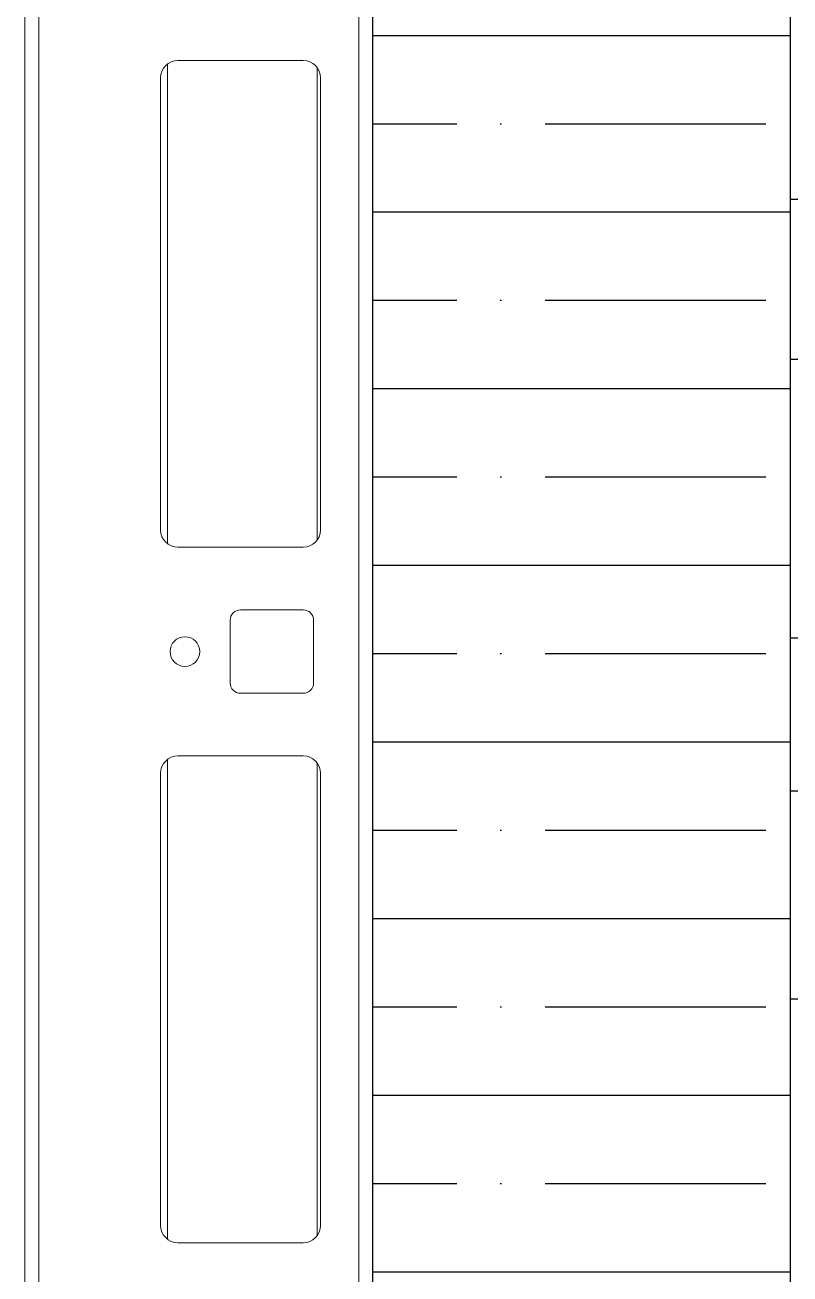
# Model space of a CAD drawing. Header units: millimetres. Extents: x -174 to 283928, y 1291 to 21053.
# Drawn here: x 9211.9 to 9321.9, y 20429.7 to 20609.3 of the extents above; entities that cross this region are included whole.
import ezdxf

# ---------------------------------------------------------------- set-up
doc = ezdxf.new("R2010")
doc.units = ezdxf.units.MM

# ---------------------------------------------------------------- blocks, each defined once
blk = doc.blocks.new('*U215')
at = {"ltscale": 2}
blk.add_lwpolyline([(0, 20), (0, -20), (840, -20), (840, 20), (0, 20)], dxfattribs=at)
blk = doc.blocks.new('*U198')
at = {"color": 0, "linetype": 'Continuous', "lineweight": 0}
for p, q in [((0, 2198.4), (0, 50)), ((2, 2150), (2, 50)), ((48, 2150), (48, 50)), ((50, 2150), (50, 1.6)), ((20.5, 1834.5), (20.5, 1765.5)), ((40, 1835), (22, 1835)), ((42, 1834), (42, 1766)), ((19.5, 1832.5), (19.5, 1767.5)), ((42.5, 1767.5), (42.5, 1832.5)), ((22, 1765), (40, 1765)), ((40, 1756), (31, 1756)), ((29.5, 1754.5), (29.5, 1745.5)), ((41.5, 1745.5), (41.5, 1754.5)), ((31, 1744), (40, 1744)), ((40, 1735), (22, 1735)), ((20.5, 1734.5), (20.5, 1665.5)), ((42, 1734), (42, 1666)), ((19.5, 1732.5), (19.5, 1667.5)), ((42.5, 1667.5), (42.5, 1732.5)), ((22, 1665), (40, 1665))]:
    blk.add_line(p, q, dxfattribs=at)
blk.add_circle((23, 1750), 2.13, dxfattribs=at)
for centre, radius, start, end in [((22, 1832.5), 2.5, 90, 180), ((40, 1832.5), 2.5, 0, 90), ((22, 1767.5), 2.5, 180, 270), ((40, 1767.5), 2.5, 270, 0), ((31, 1754.5), 1.5, 90, 180), ((40, 1754.5), 1.5, 0, 90), ((31, 1745.5), 1.5, 180, 270), ((40, 1745.5), 1.5, 270, 0), ((22, 1732.5), 2.5, 90, 180), ((40, 1732.5), 2.5, 0, 90), ((22, 1667.5), 2.5, 180, 270), ((40, 1667.5), 2.5, 270, 0)]:
    blk.add_arc(centre, radius, start, end, dxfattribs=at)
blk = doc.blocks.new('*U188')
blk.add_wipeout([(0, 30), (2000, 30), (2000, -30), (0, -30)])
at = {"true_color": 0x2776bb}
h = blk.add_hatch(dxfattribs=at)
h.set_pattern_fill('ANSI35', color=152, scale=4, angle=45)
h.set_pattern_definition([(90, (-4986.77, 1406.27), (-25.4, 0), []), (90, (-4974.07, 1418.97), (-25.4, 0), [31.75, -6.35, 0, -6.35])])
h.paths.add_polyline_path([(2000, -30), (2000, 30), (0, 30), (0, -30)])
blk.add_lwpolyline([(0, 30), (2000, 30), (2000, -30), (0, -30), (0, 30)])

msp = doc.modelspace()

# ---------------------------------------------------------------- linework, layer by layer
at = {"layer": 'Defpoints', "color": 6}
for points in [[(10161.853, 20584.172), (9321.853, 20584.172), (9321.853, 20614.172), (10161.853, 20614.172)], [(10161.853, 20469.172), (9321.826, 20469.172), (9321.826, 20499.172), (10161.853, 20499.172)]]:
    msp.add_lwpolyline(points, close=True, dxfattribs=at)

# ---------------------------------------------------------------- block references
msp.add_blockref('*U198', (9211.853, 18769.172))
at = {"color": 1}
msp.add_blockref('*U215', (9321.853, 20541.172), dxfattribs=at)

# ---------------------------------------------------------------- next in the draw order: block references
at = {"rotation": 270}
msp.add_blockref('*U188', (9291.853, 20819.172), dxfattribs=at)

doc.saveas('drawing.dxf')
